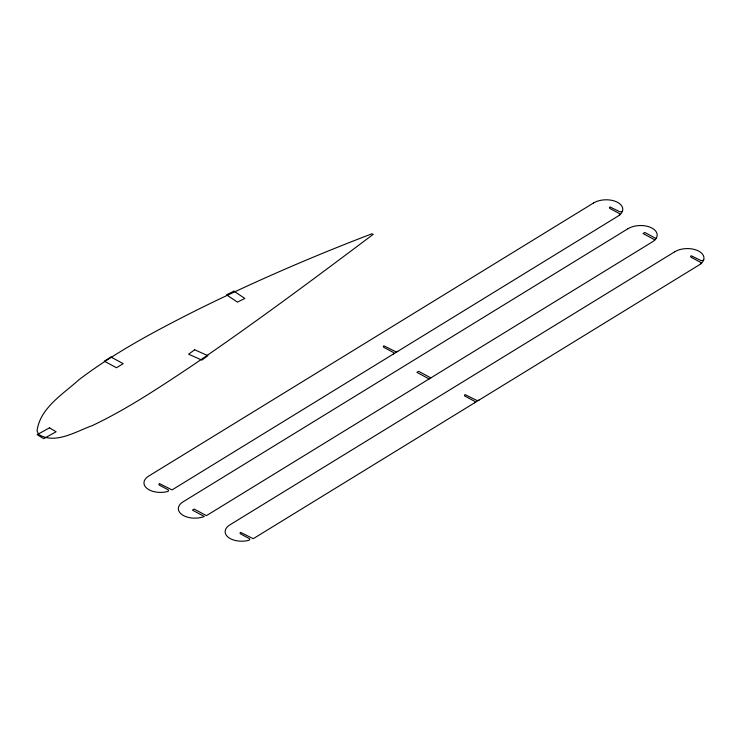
<?xml version="1.0" encoding="UTF-8"?>
<svg xmlns="http://www.w3.org/2000/svg" width="741" height="741" viewBox="0 0 741 741"><rect width="100%" height="100%" fill="white"/><g stroke="black" fill="none" stroke-linecap="round" stroke-linejoin="round"><path stroke-width="1.11" d="M373.297 234.276C313.36 279.292 253.237 324.15 191.224 366.295C159.139 387.663 126.924 409.18 92.014 425.732C75.804 431.466 55.399 444.693 38.662 434.476L37.05 430.873C40.042 407.865 63.198 394.082 79.028 379.661C115.661 351.91 156.462 330.375 197.393 309.775C254.385 281.608 312.804 256.34 372.195 233.684M656.044 238.519L644.781 232.461L643.049 233.526L654.914 239.908M430.854 377.882L418.628 371.306L416.887 372.371L429.122 378.947M700.791 263.796A1.945 1.121 -1.3 0 0 700.56 262.342L691.251 257.34A1.945 1.121 -1.3 0 1 691.196 255.756L700.467 260.295A1.945 1.121 -1.3 0 0 702.44 260.526A1.945 1.121 -1.3 0 0 703.746 259.619M474.564 402.826A1.945 1.121 -1.3 0 0 474.509 401.242L465.089 396.185A1.945 1.121 -1.3 0 1 465.033 394.601L476.25 400.177A1.945 1.121 -1.3 0 0 479.001 400.103M619.615 215.001A1.945 1.121 -1.3 0 0 619.374 213.547L610.065 208.545A1.945 1.121 -1.3 0 1 610.01 206.961L619.291 211.5A1.945 1.121 -1.3 0 0 621.254 211.722A1.945 1.121 -1.3 0 0 622.56 210.824M393.388 354.031A1.945 1.121 -1.3 0 0 393.332 352.447L383.912 347.39A1.945 1.121 -1.3 0 1 383.857 345.806L395.064 351.382A1.945 1.121 -1.3 0 0 397.824 351.308M194.661 349.771L188.631 354.207L201.876 360.098L207.915 355.671L194.661 349.771M110.965 357.051L104.268 361.163L116.504 367.74L123.201 363.627L110.965 357.051M593.578 202.969L148.7 476.083A16.969 9.753 -1.3 0 0 146.903 488.356A16.969 9.753 -1.3 0 0 167.373 491.579A1.945 1.121 -1.3 0 0 167.985 489.727L159.482 485.16A1.945 1.121 -1.3 0 1 159.426 483.577L171.986 489.884L172.885 489.393L618.04 216.113A16.969 9.753 -1.3 0 0 617.559 202.33A16.969 9.753 -1.3 0 0 593.578 202.969M627.97 228.71L183.083 501.824A16.969 9.753 -1.3 0 0 182.156 514.754A16.969 9.753 -1.3 0 0 204.331 516.523L192.465 510.141L194.198 509.076L206.378 515.625A16.969 9.753 -1.3 0 0 207.545 514.967L652.432 241.853A16.969 9.753 -1.3 0 0 651.95 228.061A16.969 9.753 -1.3 0 0 627.97 228.71M674.764 251.764L229.877 524.878A16.969 9.753 -1.3 0 0 228.089 537.151A16.969 9.753 -1.3 0 0 248.55 540.384A1.945 1.121 -1.3 0 0 249.161 538.522L240.668 533.955A1.945 1.121 -1.3 0 1 240.612 532.371L253.172 538.679L254.061 538.198L699.226 264.908A16.969 9.753 -1.3 0 0 698.744 251.125A16.969 9.753 -1.3 0 0 674.764 251.764M49.471 427.826L37.133 434.708L43.765 438.653L56.103 431.771L49.471 427.826M233.934 291.13L226.533 294.825L237.444 302.124L244.845 298.438L233.934 291.13"/></g></svg>
